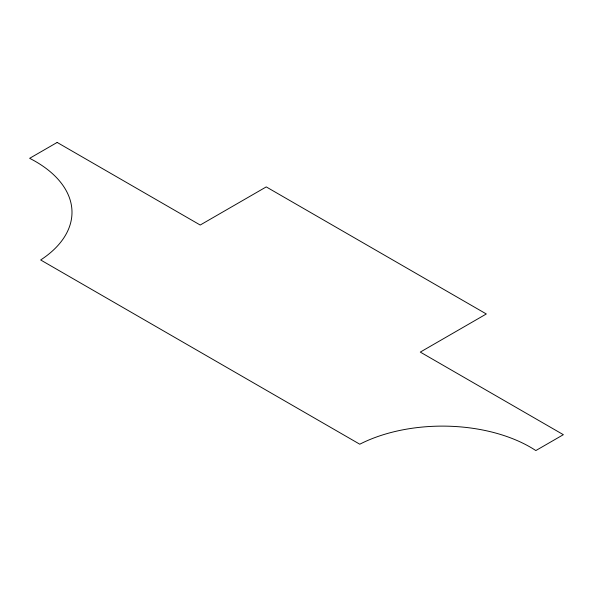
<?xml version="1.0" encoding="UTF-8"?>
<svg xmlns="http://www.w3.org/2000/svg" width="593" height="593" viewBox="0 0 593 593"><rect width="100%" height="100%" fill="white"/><g stroke="black" fill="none" stroke-linecap="round" stroke-linejoin="round"><path stroke-width="0.89" d="M57.158 142.439L29.65 158.316A124.434 71.842 0 0 1 40.658 259.971L359.773 444.209A124.434 71.842 0 0 1 535.842 450.561L563.35 434.684L420.296 352.094L486.319 313.971L266.242 186.906L200.212 225.029L57.158 142.439"/></g></svg>
